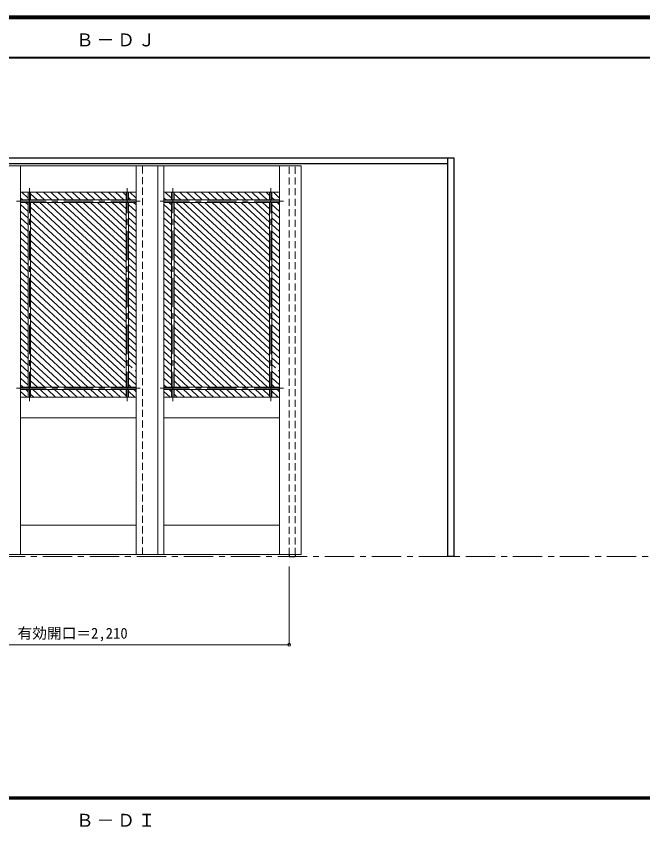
# Model space of a CAD drawing. Units: millimetres, scale not verified. Extents: x -6000 to 5700, y -4307 to 4260.
# Drawn here: x -3465 to -267, y 40 to 4175 of the extents above; entities that cross this region are included whole.
import ezdxf
from ezdxf.enums import TextEntityAlignment as Align

# ---------------------------------------------------------------- set-up
doc = ezdxf.new("R2010")
doc.units = ezdxf.units.MM
doc.header["$LTSCALE"] = 30
doc.header["$PDMODE"] = 32
doc.header["$PDSIZE"] = 15
doc.linetypes.add('CHAIN1', pattern=[8, 5, -1, 1, -1])
doc.linetypes.add('DASHED1', pattern=[1.8, 1.2, -0.6])
for name, color, linetype, lineweight in [('0-1_通り芯', 7, 'CHAIN1', 18), ('0-2_扉', 7, 'Continuous', 18), ('0-4_枠', 3, 'Continuous', 25), ('0-B_寸法', 7, 'Continuous', 9), ('0-C_ハッチ', 4, 'Continuous', 9), ('F-1_枠', 6, 'Continuous', 40)]:
    doc.layers.add(name, color=color, linetype=linetype, lineweight=lineweight)
doc.layers.add('0-A_文字', color=7, linetype='Continuous')
doc.styles.add('ＭＳ ゴシック', font='')
doc.styles.get('ＭＳ ゴシック').set_extended_font_data('MS Gothic')

msp = doc.modelspace()

# ---------------------------------------------------------------- linework, layer by layer
at = {"layer": '0-1_通り芯'}
msp.add_line((-5490, 1418), (5690, 1418), dxfattribs=at)
at = {"layer": '0-2_扉'}
for p, q in [((-2743, 3411.5), (-3550, 3411.5)), ((-3443, 3411.5), (-3443, 1428.5)), ((-2853, 3411.5), (-2853, 1428.5)), ((-2011, 3411.5), (-2818, 3411.5)), ((-2743, 3411.5), (-2743, 1428.5)), ((-2711, 3411.5), (-2711, 1428.5)), ((-2121, 3411.5), (-2121, 1428.5)), ((-2011, 3411.5), (-2011, 1428.5)), ((-2853, 3276.5), (-3443, 3276.5)), ((-3404.25, 3276.5), (-3404.25, 3237.75)), ((-3391.75, 3276.5), (-3391.75, 3237.75)), ((-2904.25, 3276.5), (-2904.25, 3237.75)), ((-2891.75, 3276.5), (-2891.75, 3237.75)), ((-2121, 3276.5), (-2711, 3276.5)), ((-2672.25, 3276.5), (-2672.25, 3237.75)), ((-2659.75, 3276.5), (-2659.75, 3237.75)), ((-2172.25, 3276.5), (-2172.25, 3237.75)), ((-2159.75, 3276.5), (-2159.75, 3237.75)), ((-2853, 3237.75), (-3443, 3237.75)), ((-2121, 3237.75), (-2711, 3237.75)), ((-2853, 3225.25), (-3443, 3225.25)), ((-3404.25, 3225.25), (-3404.25, 2282.75)), ((-3391.75, 3225.25), (-3391.75, 2282.75)), ((-2904.25, 3225.25), (-2904.25, 2282.75)), ((-2891.75, 3225.25), (-2891.75, 2282.75)), ((-2121, 3225.25), (-2711, 3225.25)), ((-2672.25, 3225.25), (-2672.25, 2282.75)), ((-2659.75, 3225.25), (-2659.75, 2282.75)), ((-2172.25, 3225.25), (-2172.25, 2282.75)), ((-2159.75, 3225.25), (-2159.75, 2282.75)), ((-2853, 2282.75), (-3443, 2282.75)), ((-2121, 2282.75), (-2711, 2282.75)), ((-2853, 2270.25), (-3443, 2270.25)), ((-3404.25, 2270.25), (-3404.25, 2231.5)), ((-3391.75, 2270.25), (-3391.75, 2231.5)), ((-2904.25, 2270.25), (-2904.25, 2231.5)), ((-2891.75, 2270.25), (-2891.75, 2231.5)), ((-2121, 2270.25), (-2711, 2270.25)), ((-2672.25, 2270.25), (-2672.25, 2231.5)), ((-2659.75, 2270.25), (-2659.75, 2231.5)), ((-2172.25, 2270.25), (-2172.25, 2231.5)), ((-2159.75, 2270.25), (-2159.75, 2231.5)), ((-3443, 2231.5), (-2853, 2231.5)), ((-2711, 2231.5), (-2121, 2231.5)), ((-2853, 2126.5), (-3443, 2126.5)), ((-2121, 2126.5), (-2711, 2126.5)), ((-2853, 1578.5), (-3443, 1578.5)), ((-2121, 1578.5), (-2711, 1578.5)), ((-2743, 1428.5), (-3550, 1428.5)), ((-2011, 1428.5), (-2818, 1428.5))]:
    msp.add_line(p, q, dxfattribs=at)
at = {"layer": '0-2_扉', "color": 4, "linetype": 'DASHED1', "lineweight": 9}
for p, q in [((-2821, 1428.5), (-2821, 3411.5)), ((-2089, 3411.5), (-2086, 3411.5))]:
    msp.add_line(p, q, dxfattribs=at)
at = {"layer": '0-2_扉', "linetype": 'CHAIN1'}
for p, q in [((-3398, 2210.43), (-3398, 3297.07)), ((-2898, 2210.43), (-2898, 3297.07)), ((-2666, 2210.43), (-2666, 3297.07)), ((-2166, 2210.43), (-2166, 3297.07)), ((-2832.81, 3231.5), (-3462.8, 3231.5)), ((-2100.81, 3231.5), (-2730.8, 3231.5)), ((-2832.81, 2276.5), (-3462.8, 2276.5)), ((-2100.81, 2276.5), (-2730.8, 2276.5))]:
    msp.add_line(p, q, dxfattribs=at)
at = {"layer": '0-4_枠'}
for p, q in [((-1262, 1418), (-1262, 3453)), ((-4282, 3423), (-1262, 3423)), ((-2072, 1428.5), (-2072, 1418)), ((-2072, 1418), (-2042, 1418)), ((-2042, 1428.5), (-2042, 1418)), ((-1232, 1418), (-1262, 1418))]:
    msp.add_line(p, q, dxfattribs=at)
at = {"layer": '0-4_枠', "color": 4, "linetype": 'DASHED1', "lineweight": 9}
for p, q in [((-2821, 1428.5), (-2821, 3411.5)), ((-2072, 1426), (-2072, 3423)), ((-2042, 1426), (-2042, 3423))]:
    msp.add_line(p, q, dxfattribs=at)
at = {"layer": '0-4_枠'}
msp.add_lwpolyline([(-4312, 3453), (-1232, 3453), (-1232, 1418)], dxfattribs=at)
at = {"layer": '0-B_寸法', "color": 4}
for p, q in [((-2072, 968), (-2072, 1368)), ((-4282, 968), (-2072, 968))]:
    msp.add_line(p, q, dxfattribs=at)
at = {"layer": '0-B_寸法'}
msp.add_point((-2072, 968), dxfattribs=at)
at = {"layer": '0-C_ハッチ'}
for p, q in [((-3436.3, 3276.5), (-3404.25, 3246.83)), ((-3391.75, 3269.32), (-3357.65, 3237.75)), ((-3362.71, 3276.5), (-3320.86, 3237.75)), ((-3325.91, 3276.5), (-3284.06, 3237.75)), ((-3289.11, 3276.5), (-3247.26, 3237.75)), ((-3252.32, 3276.5), (-3210.47, 3237.75)), ((-3215.52, 3276.5), (-3173.67, 3237.75)), ((-3178.72, 3276.5), (-3136.87, 3237.75)), ((-3141.93, 3276.5), (-3100.08, 3237.75)), ((-3105.13, 3276.5), (-3063.28, 3237.75)), ((-3068.33, 3276.5), (-3026.48, 3237.75)), ((-3031.53, 3276.5), (-2989.68, 3237.75)), ((-2994.74, 3276.5), (-2952.89, 3237.75)), ((-2957.94, 3276.5), (-2916.09, 3237.75)), ((-2921.14, 3276.5), (-2904.25, 3260.86)), ((-2884.35, 3276.5), (-2853, 3247.47)), ((-2704.3, 3276.5), (-2672.25, 3246.83)), ((-2659.75, 3269.32), (-2625.65, 3237.75)), ((-2630.71, 3276.5), (-2588.86, 3237.75)), ((-2593.91, 3276.5), (-2552.06, 3237.75)), ((-2557.11, 3276.5), (-2515.26, 3237.75)), ((-2520.32, 3276.5), (-2478.47, 3237.75)), ((-2483.52, 3276.5), (-2441.67, 3237.75)), ((-2446.72, 3276.5), (-2404.87, 3237.75)), ((-2409.93, 3276.5), (-2368.08, 3237.75)), ((-2373.13, 3276.5), (-2331.28, 3237.75)), ((-2336.33, 3276.5), (-2294.48, 3237.75)), ((-2299.53, 3276.5), (-2257.68, 3237.75)), ((-2262.74, 3276.5), (-2220.89, 3237.75)), ((-2225.94, 3276.5), (-2184.09, 3237.75)), ((-2189.14, 3276.5), (-2172.25, 3260.86)), ((-2152.35, 3276.5), (-2121, 3247.47)), ((-3443, 3248.63), (-3431.25, 3237.75)), ((-2891.75, 3249.28), (-2879.29, 3237.75)), ((-2711, 3248.63), (-2699.25, 3237.75)), ((-2159.75, 3249.28), (-2147.29, 3237.75)), ((-3443, 3214.56), (-3404.25, 3178.68)), ((-3417.75, 3225.25), (-3404.25, 3212.75)), ((-3391.75, 3201.18), (-2904.25, 2749.79)), ((-3380.95, 3225.25), (-2904.25, 2783.86)), ((-3344.15, 3225.25), (-2904.25, 2817.93)), ((-3307.36, 3225.25), (-2904.25, 2852)), ((-3270.56, 3225.25), (-2904.25, 2886.08)), ((-3233.76, 3225.25), (-2904.25, 2920.15)), ((-3196.97, 3225.25), (-2904.25, 2954.22)), ((-3160.17, 3225.25), (-2904.25, 2988.29)), ((-3123.37, 3225.25), (-2904.25, 3022.36)), ((-3086.58, 3225.25), (-2904.25, 3056.43)), ((-3049.78, 3225.25), (-2904.25, 3090.5)), ((-3012.98, 3225.25), (-2904.25, 3124.57)), ((-2976.18, 3225.25), (-2904.25, 3158.64)), ((-2939.39, 3225.25), (-2904.25, 3192.72)), ((-2891.75, 3215.21), (-2853, 3179.33)), ((-2865.79, 3225.25), (-2853, 3213.4)), ((-2711, 3214.56), (-2672.25, 3178.68)), ((-2685.75, 3225.25), (-2672.25, 3212.75)), ((-2659.75, 3201.18), (-2172.25, 2749.79)), ((-2648.95, 3225.25), (-2172.25, 2783.86)), ((-2612.15, 3225.25), (-2172.25, 2817.93)), ((-2575.36, 3225.25), (-2172.25, 2852)), ((-2538.56, 3225.25), (-2172.25, 2886.08)), ((-2501.76, 3225.25), (-2172.25, 2920.15)), ((-2464.97, 3225.25), (-2172.25, 2954.22)), ((-2428.17, 3225.25), (-2172.25, 2988.29)), ((-2391.37, 3225.25), (-2172.25, 3022.36)), ((-2354.58, 3225.25), (-2172.25, 3056.43)), ((-2317.78, 3225.25), (-2172.25, 3090.5)), ((-2280.98, 3225.25), (-2172.25, 3124.57)), ((-2244.18, 3225.25), (-2172.25, 3158.64)), ((-2207.39, 3225.25), (-2172.25, 3192.72)), ((-2159.75, 3215.21), (-2121, 3179.33)), ((-2133.79, 3225.25), (-2121, 3213.4)), ((-3443, 3180.49), (-3404.25, 3144.61)), ((-3443, 3146.42), (-3404.25, 3110.54)), ((-3391.75, 3167.11), (-2904.25, 2715.72)), ((-2891.75, 3181.14), (-2853, 3145.26)), ((-2891.75, 3147.07), (-2853, 3111.19)), ((-2711, 3180.49), (-2672.25, 3144.61)), ((-2711, 3146.42), (-2672.25, 3110.54)), ((-2659.75, 3167.11), (-2172.25, 2715.72)), ((-2159.75, 3181.14), (-2121, 3145.26)), ((-2159.75, 3147.07), (-2121, 3111.19)), ((-3443, 3112.35), (-3404.25, 3076.47)), ((-3391.75, 3133.04), (-2904.25, 2681.65)), ((-2891.75, 3113), (-2853, 3077.12)), ((-2711, 3112.35), (-2672.25, 3076.47)), ((-2659.75, 3133.04), (-2172.25, 2681.65)), ((-2159.75, 3113), (-2121, 3077.12)), ((-3443, 3078.28), (-3404.25, 3042.4)), ((-3391.75, 3098.97), (-2904.25, 2647.58)), ((-3391.75, 3064.9), (-2904.25, 2613.51)), ((-2891.75, 3078.93), (-2853, 3043.05)), ((-2711, 3078.28), (-2672.25, 3042.4)), ((-2659.75, 3098.97), (-2172.25, 2647.58)), ((-2659.75, 3064.9), (-2172.25, 2613.51)), ((-2159.75, 3078.93), (-2121, 3043.05)), ((-3443, 3044.21), (-3404.25, 3008.33)), ((-3391.75, 3030.82), (-2904.25, 2579.44)), ((-2891.75, 3044.86), (-2853, 3008.98)), ((-2711, 3044.21), (-2672.25, 3008.33)), ((-2659.75, 3030.82), (-2172.25, 2579.44)), ((-2159.75, 3044.86), (-2121, 3008.98)), ((-3443, 3010.14), (-3404.25, 2974.26)), ((-3391.75, 2996.75), (-2904.25, 2545.36)), ((-2891.75, 3010.79), (-2853, 2974.91)), ((-2711, 3010.14), (-2672.25, 2974.26)), ((-2659.75, 2996.75), (-2172.25, 2545.36)), ((-2159.75, 3010.79), (-2121, 2974.91)), ((-3443, 2976.07), (-3404.25, 2940.19)), ((-3443, 2941.99), (-3404.25, 2906.11)), ((-3391.75, 2962.68), (-2904.25, 2511.29)), ((-2891.75, 2976.71), (-2853, 2940.83)), ((-2891.75, 2942.64), (-2853, 2906.76)), ((-2711, 2976.07), (-2672.25, 2940.19)), ((-2711, 2941.99), (-2672.25, 2906.11)), ((-2659.75, 2962.68), (-2172.25, 2511.29)), ((-2159.75, 2976.71), (-2121, 2940.83)), ((-2159.75, 2942.64), (-2121, 2906.76)), ((-3443, 2907.92), (-3404.25, 2872.04)), ((-3391.75, 2928.61), (-2904.25, 2477.22)), ((-2891.75, 2908.57), (-2853, 2872.69)), ((-2711, 2907.92), (-2672.25, 2872.04)), ((-2659.75, 2928.61), (-2172.25, 2477.22)), ((-2159.75, 2908.57), (-2121, 2872.69)), ((-3443, 2873.85), (-3404.25, 2837.97)), ((-3391.75, 2894.54), (-2904.25, 2443.15)), ((-3391.75, 2860.47), (-2904.25, 2409.08)), ((-2891.75, 2874.5), (-2853, 2838.62)), ((-2711, 2873.85), (-2672.25, 2837.97)), ((-2659.75, 2894.54), (-2172.25, 2443.15)), ((-2659.75, 2860.47), (-2172.25, 2409.08)), ((-2159.75, 2874.5), (-2121, 2838.62)), ((-3443, 2839.78), (-3404.25, 2803.9)), ((-3391.75, 2826.4), (-2910.15, 2380.47)), ((-2891.75, 2840.43), (-2853, 2804.55)), ((-2711, 2839.78), (-2672.25, 2803.9)), ((-2659.75, 2826.4), (-2178.15, 2380.47)), ((-2159.75, 2840.43), (-2121, 2804.55)), ((-3443, 2805.71), (-3404.25, 2769.83)), ((-3443, 2771.64), (-3404.25, 2735.76)), ((-3391.75, 2792.33), (-2904.25, 2340.94)), ((-2891.75, 2806.36), (-2853, 2770.48)), ((-2891.75, 2772.29), (-2853, 2736.41)), ((-2711, 2805.71), (-2672.25, 2769.83)), ((-2711, 2771.64), (-2672.25, 2735.76)), ((-2659.75, 2792.33), (-2172.25, 2340.94)), ((-2159.75, 2806.36), (-2121, 2770.48)), ((-2159.75, 2772.29), (-2121, 2736.41)), ((-3443, 2737.57), (-3404.25, 2701.69)), ((-3391.75, 2758.26), (-2904.25, 2306.87)), ((-2891.75, 2738.22), (-2853, 2702.34)), ((-2711, 2737.57), (-2672.25, 2701.69)), ((-2659.75, 2758.26), (-2172.25, 2306.87)), ((-2159.75, 2738.22), (-2121, 2702.34)), ((-3443, 2703.5), (-3404.25, 2667.62)), ((-3391.75, 2724.19), (-2915, 2282.75)), ((-3391.75, 2690.11), (-2951.8, 2282.75)), ((-2891.75, 2704.15), (-2853, 2668.27)), ((-2711, 2703.5), (-2672.25, 2667.62)), ((-2659.75, 2724.19), (-2183, 2282.75)), ((-2659.75, 2690.11), (-2219.8, 2282.75)), ((-2159.75, 2704.15), (-2121, 2668.27)), ((-3443, 2669.43), (-3404.25, 2633.55)), ((-3391.75, 2656.04), (-2988.59, 2282.75)), ((-2891.75, 2670.08), (-2853, 2634.2)), ((-2711, 2669.43), (-2672.25, 2633.55)), ((-2659.75, 2656.04), (-2256.59, 2282.75)), ((-2159.75, 2670.08), (-2121, 2634.2)), ((-3443, 2635.35), (-3404.25, 2599.48)), ((-3391.75, 2621.97), (-3025.39, 2282.75)), ((-2891.75, 2636), (-2853, 2600.12)), ((-2711, 2635.35), (-2672.25, 2599.48)), ((-2659.75, 2621.97), (-2293.39, 2282.75)), ((-2159.75, 2636), (-2121, 2600.12)), ((-3443, 2601.28), (-3404.25, 2565.4)), ((-3443, 2567.21), (-3404.25, 2531.33)), ((-3391.75, 2587.9), (-3062.19, 2282.75)), ((-2891.75, 2601.93), (-2853, 2566.05)), ((-2891.75, 2567.86), (-2853, 2531.98)), ((-2711, 2601.28), (-2672.25, 2565.4)), ((-2711, 2567.21), (-2672.25, 2531.33)), ((-2659.75, 2587.9), (-2330.19, 2282.75)), ((-2159.75, 2601.93), (-2121, 2566.05)), ((-2159.75, 2567.86), (-2121, 2531.98)), ((-3443, 2533.14), (-3404.25, 2497.26)), ((-3391.75, 2553.83), (-3098.98, 2282.75)), ((-2891.75, 2533.79), (-2853, 2497.91)), ((-2711, 2533.14), (-2672.25, 2497.26)), ((-2659.75, 2553.83), (-2366.98, 2282.75)), ((-2159.75, 2533.79), (-2121, 2497.91)), ((-3443, 2499.07), (-3404.25, 2463.19)), ((-3391.75, 2519.76), (-3135.78, 2282.75)), ((-3391.75, 2485.69), (-3172.58, 2282.75)), ((-2891.75, 2499.72), (-2853, 2463.84)), ((-2711, 2499.07), (-2672.25, 2463.19)), ((-2659.75, 2519.76), (-2403.78, 2282.75)), ((-2659.75, 2485.69), (-2440.58, 2282.75)), ((-2159.75, 2499.72), (-2121, 2463.84)), ((-3443, 2465), (-3404.25, 2429.12)), ((-3391.75, 2451.62), (-3209.37, 2282.75)), ((-2891.75, 2465.65), (-2853, 2429.77)), ((-2711, 2465), (-2672.25, 2429.12)), ((-2659.75, 2451.62), (-2477.37, 2282.75)), ((-2159.75, 2465.65), (-2121, 2429.77)), ((-3443, 2430.93), (-3404.25, 2395.05)), ((-3391.75, 2417.55), (-3246.17, 2282.75)), ((-2891.75, 2431.58), (-2853, 2395.7)), ((-2711, 2430.93), (-2672.25, 2395.05)), ((-2659.75, 2417.55), (-2514.17, 2282.75)), ((-2159.75, 2431.58), (-2121, 2395.7)), ((-3443, 2396.86), (-3404.25, 2360.98)), ((-3443, 2362.79), (-3404.25, 2326.91)), ((-3391.75, 2383.47), (-3282.97, 2282.75)), ((-2891.75, 2397.51), (-2873.92, 2381)), ((-2891.75, 2363.44), (-2853, 2327.56)), ((-2858.81, 2367), (-2853, 2361.63)), ((-2711, 2396.86), (-2672.25, 2360.98)), ((-2711, 2362.79), (-2672.25, 2326.91)), ((-2659.75, 2383.47), (-2550.97, 2282.75)), ((-2159.75, 2397.51), (-2141.92, 2381)), ((-2159.75, 2363.44), (-2121, 2327.56)), ((-2126.81, 2367), (-2121, 2361.63)), ((-3443, 2328.72), (-3404.25, 2292.84)), ((-3391.75, 2349.4), (-3319.76, 2282.75)), ((-2891.75, 2329.36), (-2853, 2293.48)), ((-2711, 2328.72), (-2672.25, 2292.84)), ((-2659.75, 2349.4), (-2587.76, 2282.75)), ((-2159.75, 2329.36), (-2121, 2293.48)), ((-3443, 2294.64), (-3430.15, 2282.75)), ((-3391.75, 2315.33), (-3356.56, 2282.75)), ((-2891.75, 2295.29), (-2878.2, 2282.75)), ((-2711, 2294.64), (-2698.15, 2282.75)), ((-2659.75, 2315.33), (-2624.56, 2282.75)), ((-2159.75, 2295.29), (-2146.2, 2282.75)), ((-3443, 2260.57), (-3411.6, 2231.5)), ((-3416.65, 2270.25), (-3404.25, 2258.76)), ((-3391.75, 2247.19), (-3374.8, 2231.5)), ((-3379.86, 2270.25), (-3338.01, 2231.5)), ((-3343.06, 2270.25), (-3301.21, 2231.5)), ((-3306.26, 2270.25), (-3264.41, 2231.5)), ((-3269.47, 2270.25), (-3227.62, 2231.5)), ((-3232.67, 2270.25), (-3190.82, 2231.5)), ((-3195.87, 2270.25), (-3154.02, 2231.5)), ((-3159.08, 2270.25), (-3117.23, 2231.5)), ((-3122.28, 2270.25), (-3080.43, 2231.5)), ((-3085.48, 2270.25), (-3043.63, 2231.5)), ((-3048.69, 2270.25), (-3006.84, 2231.5)), ((-3011.89, 2270.25), (-2970.04, 2231.5)), ((-2975.09, 2270.25), (-2933.24, 2231.5)), ((-2938.3, 2270.25), (-2904.25, 2238.73)), ((-2891.75, 2261.22), (-2859.65, 2231.5)), ((-2864.7, 2270.25), (-2853, 2259.41)), ((-2711, 2260.57), (-2679.6, 2231.5)), ((-2684.65, 2270.25), (-2672.25, 2258.76)), ((-2659.75, 2247.19), (-2642.8, 2231.5)), ((-2647.86, 2270.25), (-2606.01, 2231.5)), ((-2611.06, 2270.25), (-2569.21, 2231.5)), ((-2574.26, 2270.25), (-2532.41, 2231.5)), ((-2537.47, 2270.25), (-2495.62, 2231.5)), ((-2500.67, 2270.25), (-2458.82, 2231.5)), ((-2463.87, 2270.25), (-2422.02, 2231.5)), ((-2427.08, 2270.25), (-2385.23, 2231.5)), ((-2390.28, 2270.25), (-2348.43, 2231.5)), ((-2353.48, 2270.25), (-2311.63, 2231.5)), ((-2316.69, 2270.25), (-2274.84, 2231.5)), ((-2279.89, 2270.25), (-2238.04, 2231.5)), ((-2243.09, 2270.25), (-2201.24, 2231.5)), ((-2206.3, 2270.25), (-2172.25, 2238.73)), ((-2159.75, 2261.22), (-2127.65, 2231.5)), ((-2132.7, 2270.25), (-2121, 2259.41))]:
    msp.add_line(p, q, dxfattribs=at)
at = {"layer": 'F-1_枠'}
for p, q in [((-6000, 4175), (5700, 4175)), ((-6000, 4170), (5700, 4170)), ((-6000, 4165), (5700, 4165)), ((-6000, 3965), (5700, 3965)), ((-6000, 190.5), (5700, 190.5)), ((-6000, 187.5), (5700, 187.5)), ((-6000, 184.5), (5700, 184.5))]:
    msp.add_line(p, q, dxfattribs=at)

# ---------------------------------------------------------------- texts
at = {"layer": '0-A_文字', "char_height": 65.98, "attachment_point": 7, "style": 'ＭＳ ゴシック'}
for s, insert in [('\\T1.17;Ｂ－ＤＪ', (-3160, 4020)), ('\\T1.17;Ｂ－ＤＩ', (-3160, 39.5))]:
    msp.add_mtext(s, dxfattribs=dict(at, insert=insert))
at = {"layer": '0-B_寸法', "style": 'ＭＳ ゴシック'}
msp.add_text('有効開口＝2,210', height=54.99, dxfattribs=at).set_placement((-3458.25, 983), align=Align.BOTTOM_LEFT)

doc.saveas('drawing.dxf')
